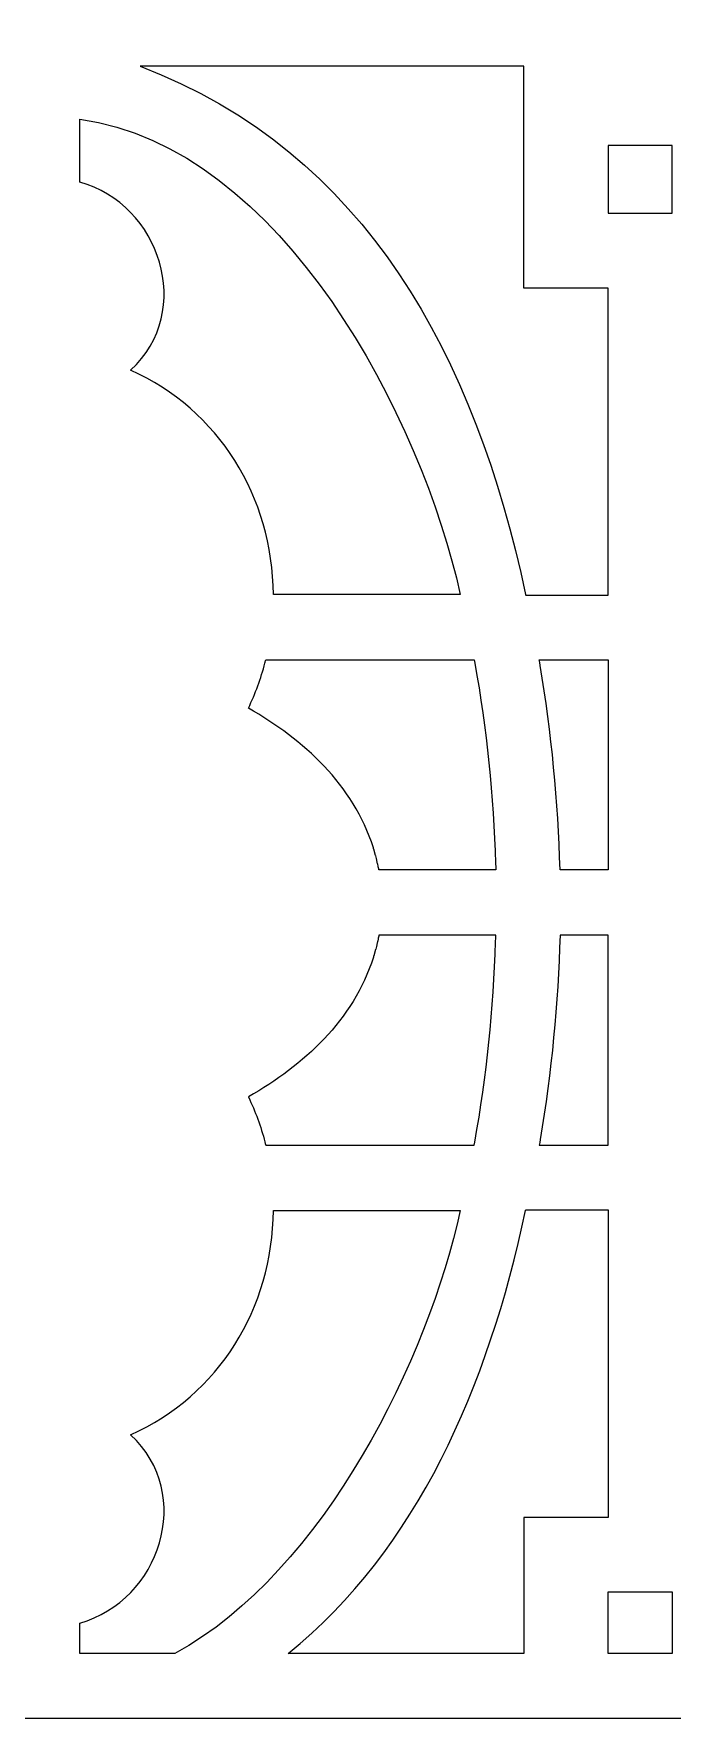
# Model space of a CAD drawing. Header units: centimetres. Extents: x -2.26 to 2.26, y -4.33 to 4.33.
# Drawn here: x -0.767 to 0.041, y -4.331 to -2.199 of the extents above; entities that cross this region are included whole.
import ezdxf

# ---------------------------------------------------------------- set-up
doc = ezdxf.new("R2010")
doc.units = ezdxf.units.CM
doc.header["$MEASUREMENT"] = 0
doc.layers.add('Layer 1', color=7, linetype='Continuous')

msp = doc.modelspace()

# ---------------------------------------------------------------- linework, layer by layer
at = {"layer": 'Layer 1', "color": 177}
for points, knots in [([(-2.26469, 4.33143), (-2.26469, 4.33143), (-2.18371, 4.33143), (-2.18371, 4.33143), (-2.18371, 4.33143), (-2.18371, 4.33143), (2.18371, 4.33143), (2.18371, 4.33143), (2.18371, 4.33143), (2.18371, 4.33143), (2.26469, 4.33143), (2.26469, 4.33143), (2.26469, 4.33143), (2.26469, 4.33143), (2.26469, 4.24955), (2.26469, 4.24955), (2.26469, 4.24955), (2.26469, 4.24955), (2.26469, -4.24954), (2.26469, -4.24954), (2.26469, -4.24954), (2.26469, -4.24954), (2.26469, -4.33143), (2.26469, -4.33143), (2.26469, -4.33143), (2.26469, -4.33143), (2.18371, -4.33143), (2.18371, -4.33143), (2.18371, -4.33143), (2.18371, -4.33143), (-2.18371, -4.33143), (-2.18371, -4.33143), (-2.18371, -4.33143), (-2.18371, -4.33143), (-2.26469, -4.33143), (-2.26469, -4.33143), (-2.26469, -4.33143), (-2.26469, -4.33143), (-2.26469, -4.24954), (-2.26469, -4.24954), (-2.26469, -4.24954), (-2.26469, -4.24954), (-2.26469, 4.24955), (-2.26469, 4.24955), (-2.26469, 4.24955), (-2.26469, 4.24955), (-2.26469, 4.33143), (-2.26469, 4.33143)], [0, 0, 0, 0, 0.0769231, 0.0769231, 0.0769231, 0.0769231, 0.1538462, 0.1538462, 0.1538462, 0.1538462, 0.2307692, 0.2307692, 0.2307692, 0.2307692, 0.3076923, 0.3076923, 0.3076923, 0.3076923, 0.3846154, 0.3846154, 0.3846154, 0.3846154, 0.4615385, 0.4615385, 0.4615385, 0.4615385, 0.5384615, 0.5384615, 0.5384615, 0.5384615, 0.6153846, 0.6153846, 0.6153846, 0.6153846, 0.6923077, 0.6923077, 0.6923077, 0.6923077, 0.7692308, 0.7692308, 0.7692308, 0.7692308, 0.8461538, 0.8461538, 0.8461538, 0.8461538, 1, 1, 1, 1]), ([(-0.1471, -2.24059), (-0.1471, -2.24059), (-0.1471, -2.52066), (-0.1471, -2.52066), (-0.1471, -2.52066), (-0.1471, -2.52066), (-0.14707, -2.52066), (-0.14707, -2.52066), (-0.14707, -2.52066), (-0.14707, -2.52066), (-0.14707, -2.52141), (-0.14707, -2.52141), (-0.14707, -2.52141), (-0.14707, -2.52141), (-0.1428, -2.52141), (-0.1428, -2.52141), (-0.1428, -2.52141), (-0.1428, -2.52141), (-0.04061, -2.52141), (-0.04061, -2.52141), (-0.04061, -2.52141), (-0.04061, -2.52141), (-0.04061, -2.90996), (-0.04061, -2.90996), (-0.04061, -2.90996), (-0.04061, -2.90996), (-0.14476, -2.90996), (-0.14476, -2.90996), (-0.14476, -2.90996), (-0.14476, -2.90996), (-0.14477, -2.90996), (-0.14477, -2.90996), (-0.14477, -2.90996), (-0.14477, -2.90996), (-0.14485, -2.9097), (-0.14485, -2.9097), (-0.14485, -2.9097), (-0.14485, -2.9097), (-0.14486, -2.90971), (-0.14486, -2.90971), (-0.14486, -2.90971), (-0.14486, -2.90971), (-0.14488, -2.90947), (-0.14488, -2.90947), (-0.14488, -2.90947), (-0.14488, -2.90947), (-0.1449, -2.90947), (-0.1449, -2.90947), (-0.1449, -2.90947), (-0.1449, -2.90947), (-0.14496, -2.90922), (-0.14496, -2.90922), (-0.14496, -2.90922), (-0.20869, -2.60941), (-0.3462, -2.34909), (-0.63245, -2.24059), (-0.63245, -2.24059), (-0.63245, -2.24059), (-0.1471, -2.24059), (-0.1471, -2.24059)], [0, 0, 0, 0, 0.0625, 0.0625, 0.0625, 0.0625, 0.125, 0.125, 0.125, 0.125, 0.1875, 0.1875, 0.1875, 0.1875, 0.25, 0.25, 0.25, 0.25, 0.3125, 0.3125, 0.3125, 0.3125, 0.375, 0.375, 0.375, 0.375, 0.4375, 0.4375, 0.4375, 0.4375, 0.5, 0.5, 0.5, 0.5, 0.5625, 0.5625, 0.5625, 0.5625, 0.625, 0.625, 0.625, 0.625, 0.6875, 0.6875, 0.6875, 0.6875, 0.75, 0.75, 0.75, 0.75, 0.8125, 0.8125, 0.8125, 0.8125, 0.875, 0.875, 0.875, 0.875, 1, 1, 1, 1]), ([(-0.22758, -2.90922), (-0.27589, -2.68802), (-0.45256, -2.34216), (-0.70894, -2.30755), (-0.70894, -2.30755), (-0.70894, -2.30755), (-0.70894, -2.387), (-0.70894, -2.387), (-0.70894, -2.387), (-0.60712, -2.41535), (-0.56307, -2.54988), (-0.64447, -2.6253), (-0.64447, -2.6253), (-0.64447, -2.6253), (-0.64446, -2.6253), (-0.64446, -2.6253), (-0.64446, -2.6253), (-0.53299, -2.67533), (-0.46481, -2.78524), (-0.46399, -2.90922), (-0.46399, -2.90922), (-0.46399, -2.90922), (-0.22758, -2.90922), (-0.22758, -2.90922)], [0, 0, 0, 0, 0.1428571, 0.1428571, 0.1428571, 0.1428571, 0.2857143, 0.2857143, 0.2857143, 0.2857143, 0.4285714, 0.4285714, 0.4285714, 0.4285714, 0.5714286, 0.5714286, 0.5714286, 0.5714286, 0.7142857, 0.7142857, 0.7142857, 0.7142857, 1, 1, 1, 1]), ([(0.04054, -2.34063), (0.04054, -2.34063), (0.04055, -2.42644), (0.04055, -2.42644), (0.04055, -2.42644), (0.04055, -2.42644), (-0.04057, -2.42644), (-0.04057, -2.42644), (-0.04057, -2.42644), (-0.04057, -2.42644), (-0.04057, -2.34063), (-0.04057, -2.34063), (-0.04057, -2.34063), (-0.04057, -2.34063), (0.04054, -2.34063), (0.04054, -2.34063)], [0, 0, 0, 0, 0.2, 0.2, 0.2, 0.2, 0.4, 0.4, 0.4, 0.4, 0.6, 0.6, 0.6, 0.6, 1, 1, 1, 1]), ([(-0.49544, -3.0528), (-0.42547, -3.0934), (-0.36312, -3.14937), (-0.33749, -3.22959), (-0.33749, -3.22959), (-0.33749, -3.22959), (-0.33748, -3.22959), (-0.33748, -3.22959), (-0.33748, -3.22959), (-0.33748, -3.22959), (-0.33719, -3.23051), (-0.33719, -3.23051), (-0.33719, -3.23051), (-0.33719, -3.23051), (-0.33718, -3.23051), (-0.33718, -3.23051), (-0.33718, -3.23051), (-0.33718, -3.23051), (-0.3365, -3.23278), (-0.3365, -3.23278), (-0.3365, -3.23278), (-0.3365, -3.23278), (-0.3365, -3.2328), (-0.3365, -3.2328), (-0.3365, -3.2328), (-0.3365, -3.2328), (-0.33638, -3.23323), (-0.33638, -3.23323), (-0.33638, -3.23323), (-0.33638, -3.23323), (-0.33637, -3.23322), (-0.33637, -3.23322), (-0.33637, -3.23322), (-0.33637, -3.23322), (-0.33636, -3.23327), (-0.33636, -3.23327), (-0.33636, -3.23327), (-0.33636, -3.23327), (-0.33635, -3.23327), (-0.33635, -3.23327), (-0.33635, -3.23327), (-0.33635, -3.23327), (-0.33558, -3.23599), (-0.33558, -3.23599), (-0.33558, -3.23599), (-0.33558, -3.23599), (-0.33557, -3.23599), (-0.33557, -3.23599), (-0.33557, -3.23599), (-0.33557, -3.23599), (-0.33546, -3.23638), (-0.33546, -3.23638), (-0.33546, -3.23638), (-0.33546, -3.23638), (-0.33545, -3.23638), (-0.33545, -3.23638), (-0.33545, -3.23638), (-0.33545, -3.23638), (-0.33463, -3.23941), (-0.33463, -3.23941), (-0.33463, -3.23941), (-0.33463, -3.23941), (-0.33462, -3.23941), (-0.33462, -3.23941), (-0.33462, -3.23941), (-0.33462, -3.23941), (-0.33454, -3.23976), (-0.33454, -3.23976), (-0.33454, -3.23976), (-0.33454, -3.23976), (-0.33453, -3.23976), (-0.33453, -3.23976), (-0.33453, -3.23976), (-0.33453, -3.23976), (-0.33365, -3.24318), (-0.33365, -3.24318), (-0.33365, -3.24318), (-0.33365, -3.24318), (-0.33364, -3.24318), (-0.33364, -3.24318), (-0.33364, -3.24318), (-0.33364, -3.24318), (-0.33363, -3.24325), (-0.33363, -3.24325), (-0.33363, -3.24325), (-0.33363, -3.24325), (-0.33362, -3.24325), (-0.33362, -3.24325), (-0.33362, -3.24325), (-0.33362, -3.24325), (-0.33308, -3.24548), (-0.33308, -3.24548), (-0.33308, -3.24548), (-0.33308, -3.24548), (-0.33307, -3.24548), (-0.33307, -3.24548), (-0.33307, -3.24548), (-0.33307, -3.24548), (-0.33297, -3.24591), (-0.33297, -3.24591), (-0.33297, -3.24591), (-0.33297, -3.24591), (-0.33297, -3.24591), (-0.33297, -3.24591), (-0.33297, -3.24591), (-0.33297, -3.24591), (-0.33209, -3.24979), (-0.33209, -3.24979), (-0.33209, -3.24979), (-0.33209, -3.24979), (-0.33208, -3.2498), (-0.33208, -3.2498), (-0.33208, -3.2498), (-0.33208, -3.2498), (-0.332, -3.2502), (-0.332, -3.2502), (-0.332, -3.2502), (-0.332, -3.2502), (-0.33199, -3.2502), (-0.33199, -3.2502), (-0.33199, -3.2502), (-0.33199, -3.2502), (-0.33145, -3.25277), (-0.33145, -3.25277), (-0.33145, -3.25277), (-0.33145, -3.25277), (-0.33145, -3.25277), (-0.33145, -3.25277), (-0.33145, -3.25277), (-0.33145, -3.25277), (-0.33138, -3.25318), (-0.33138, -3.25318), (-0.33138, -3.25318), (-0.33138, -3.25318), (-0.33137, -3.25318), (-0.33137, -3.25318), (-0.33137, -3.25318), (-0.33137, -3.25318), (-0.33127, -3.25368), (-0.33127, -3.25368), (-0.33127, -3.25368), (-0.33127, -3.25368), (-0.33127, -3.25368), (-0.33127, -3.25368), (-0.33127, -3.25368), (-0.33127, -3.25368), (-0.33078, -3.2562), (-0.33078, -3.2562), (-0.33078, -3.2562), (-0.33078, -3.2562), (-0.33077, -3.25621), (-0.33077, -3.25621), (-0.33077, -3.25621), (-0.33077, -3.25621), (-0.33051, -3.25761), (-0.33051, -3.25761), (-0.33051, -3.25761), (-0.33051, -3.25761), (-0.3305, -3.25761), (-0.3305, -3.25761), (-0.3305, -3.25761), (-0.3305, -3.25761), (-0.33049, -3.25761), (-0.33049, -3.25761), (-0.33049, -3.25761), (-0.33049, -3.25761), (-0.18267, -3.25761), (-0.18267, -3.25761), (-0.18267, -3.25761), (-0.18267, -3.25761), (-0.18275, -3.25403), (-0.18275, -3.25403), (-0.18275, -3.25403), (-0.18275, -3.25403), (-0.18276, -3.25403), (-0.18276, -3.25403), (-0.18276, -3.25403), (-0.18276, -3.25403), (-0.18277, -3.25403), (-0.18277, -3.25403), (-0.18277, -3.25403), (-0.18277, -3.25403), (-0.18277, -3.25402), (-0.18277, -3.25402), (-0.18277, -3.25402), (-0.18277, -3.25402), (-0.18287, -3.24969), (-0.18287, -3.24969), (-0.18287, -3.24969), (-0.18287, -3.24969), (-0.18288, -3.24969), (-0.18288, -3.24969), (-0.18288, -3.24969), (-0.18288, -3.24969), (-0.18288, -3.24969), (-0.18288, -3.24969), (-0.18288, -3.24969), (-0.18288, -3.24969), (-0.18288, -3.24968), (-0.18288, -3.24968), (-0.18288, -3.24968), (-0.18527, -3.1644), (-0.19445, -3.0793), (-0.20912, -2.99583), (-0.20912, -2.99583), (-0.20912, -2.99583), (-0.20913, -2.99582), (-0.20913, -2.99582), (-0.20913, -2.99582), (-0.20913, -2.99582), (-0.20914, -2.99582), (-0.20914, -2.99582), (-0.20914, -2.99582), (-0.20914, -2.99582), (-0.20915, -2.99582), (-0.20915, -2.99582), (-0.20915, -2.99582), (-0.20915, -2.99582), (-0.20984, -2.99184), (-0.20984, -2.99184), (-0.20984, -2.99184), (-0.20984, -2.99184), (-0.20984, -2.99184), (-0.20984, -2.99184), (-0.20984, -2.99184), (-0.20984, -2.99184), (-0.20985, -2.99184), (-0.20985, -2.99184), (-0.20985, -2.99184), (-0.20985, -2.99184), (-0.20986, -2.99184), (-0.20986, -2.99184), (-0.20986, -2.99184), (-0.20986, -2.99184), (-0.47365, -2.99184), (-0.47365, -2.99184), (-0.47365, -2.99184), (-0.47365, -2.99184), (-0.47365, -2.99184), (-0.47365, -2.99184), (-0.47365, -2.99184), (-0.47365, -2.99184), (-0.47391, -2.99285), (-0.47391, -2.99285), (-0.47391, -2.99285), (-0.47391, -2.99285), (-0.47392, -2.99285), (-0.47392, -2.99285), (-0.47392, -2.99285), (-0.47392, -2.99285), (-0.47416, -2.99385), (-0.47416, -2.99385), (-0.47416, -2.99385), (-0.47416, -2.99385), (-0.47417, -2.99385), (-0.47417, -2.99385), (-0.47417, -2.99385), (-0.47417, -2.99385), (-0.47442, -2.99485), (-0.47442, -2.99485), (-0.47442, -2.99485), (-0.47442, -2.99485), (-0.47443, -2.99485), (-0.47443, -2.99485), (-0.47443, -2.99485), (-0.47443, -2.99485), (-0.47467, -2.99584), (-0.47467, -2.99584), (-0.47467, -2.99584), (-0.47467, -2.99584), (-0.47468, -2.99583), (-0.47468, -2.99583), (-0.47468, -2.99583), (-0.47969, -3.01535), (-0.48678, -3.03456), (-0.49544, -3.0528)], [0, 0, 0, 0, 0.0142857, 0.0142857, 0.0142857, 0.0142857, 0.0285714, 0.0285714, 0.0285714, 0.0285714, 0.0428571, 0.0428571, 0.0428571, 0.0428571, 0.0571429, 0.0571429, 0.0571429, 0.0571429, 0.0714286, 0.0714286, 0.0714286, 0.0714286, 0.0857143, 0.0857143, 0.0857143, 0.0857143, 0.1, 0.1, 0.1, 0.1, 0.1142857, 0.1142857, 0.1142857, 0.1142857, 0.1285714, 0.1285714, 0.1285714, 0.1285714, 0.1428571, 0.1428571, 0.1428571, 0.1428571, 0.1571429, 0.1571429, 0.1571429, 0.1571429, 0.1714286, 0.1714286, 0.1714286, 0.1714286, 0.1857143, 0.1857143, 0.1857143, 0.1857143, 0.2, 0.2, 0.2, 0.2, 0.2142857, 0.2142857, 0.2142857, 0.2142857, 0.2285714, 0.2285714, 0.2285714, 0.2285714, 0.2428571, 0.2428571, 0.2428571, 0.2428571, 0.2571429, 0.2571429, 0.2571429, 0.2571429, 0.2714286, 0.2714286, 0.2714286, 0.2714286, 0.2857143, 0.2857143, 0.2857143, 0.2857143, 0.3, 0.3, 0.3, 0.3, 0.3142857, 0.3142857, 0.3142857, 0.3142857, 0.3285714, 0.3285714, 0.3285714, 0.3285714, 0.3428571, 0.3428571, 0.3428571, 0.3428571, 0.3571429, 0.3571429, 0.3571429, 0.3571429, 0.3714286, 0.3714286, 0.3714286, 0.3714286, 0.3857143, 0.3857143, 0.3857143, 0.3857143, 0.4, 0.4, 0.4, 0.4, 0.4142857, 0.4142857, 0.4142857, 0.4142857, 0.4285714, 0.4285714, 0.4285714, 0.4285714, 0.4428571, 0.4428571, 0.4428571, 0.4428571, 0.4571429, 0.4571429, 0.4571429, 0.4571429, 0.4714286, 0.4714286, 0.4714286, 0.4714286, 0.4857143, 0.4857143, 0.4857143, 0.4857143, 0.5, 0.5, 0.5, 0.5, 0.5142857, 0.5142857, 0.5142857, 0.5142857, 0.5285714, 0.5285714, 0.5285714, 0.5285714, 0.5428571, 0.5428571, 0.5428571, 0.5428571, 0.5571429, 0.5571429, 0.5571429, 0.5571429, 0.5714286, 0.5714286, 0.5714286, 0.5714286, 0.5857143, 0.5857143, 0.5857143, 0.5857143, 0.6, 0.6, 0.6, 0.6, 0.6142857, 0.6142857, 0.6142857, 0.6142857, 0.6285714, 0.6285714, 0.6285714, 0.6285714, 0.6428571, 0.6428571, 0.6428571, 0.6428571, 0.6571429, 0.6571429, 0.6571429, 0.6571429, 0.6714286, 0.6714286, 0.6714286, 0.6714286, 0.6857143, 0.6857143, 0.6857143, 0.6857143, 0.7, 0.7, 0.7, 0.7, 0.7142857, 0.7142857, 0.7142857, 0.7142857, 0.7285714, 0.7285714, 0.7285714, 0.7285714, 0.7428571, 0.7428571, 0.7428571, 0.7428571, 0.7571429, 0.7571429, 0.7571429, 0.7571429, 0.7714286, 0.7714286, 0.7714286, 0.7714286, 0.7857143, 0.7857143, 0.7857143, 0.7857143, 0.8, 0.8, 0.8, 0.8, 0.8142857, 0.8142857, 0.8142857, 0.8142857, 0.8285714, 0.8285714, 0.8285714, 0.8285714, 0.8428571, 0.8428571, 0.8428571, 0.8428571, 0.8571429, 0.8571429, 0.8571429, 0.8571429, 0.8714286, 0.8714286, 0.8714286, 0.8714286, 0.8857143, 0.8857143, 0.8857143, 0.8857143, 0.9, 0.9, 0.9, 0.9, 0.9142857, 0.9142857, 0.9142857, 0.9142857, 0.9285714, 0.9285714, 0.9285714, 0.9285714, 0.9428571, 0.9428571, 0.9428571, 0.9428571, 0.9571429, 0.9571429, 0.9571429, 0.9571429, 0.9714286, 0.9714286, 0.9714286, 0.9714286, 1, 1, 1, 1]), ([(-0.10144, -3.25761), (-0.10144, -3.25761), (-0.10143, -3.25761), (-0.10143, -3.25761), (-0.10143, -3.25761), (-0.10143, -3.25761), (-0.04061, -3.2576), (-0.04061, -3.2576), (-0.04061, -3.2576), (-0.04061, -3.2576), (-0.04064, -2.99184), (-0.04064, -2.99184), (-0.04064, -2.99184), (-0.04064, -2.99184), (-0.12771, -2.99184), (-0.12771, -2.99184), (-0.12771, -2.99184), (-0.12771, -2.99184), (-0.12716, -2.99509), (-0.12716, -2.99509), (-0.12716, -2.99509), (-0.12716, -2.99509), (-0.12716, -2.99509), (-0.12716, -2.99509), (-0.12716, -2.99509), (-0.12716, -2.99509), (-0.12716, -2.99509), (-0.12716, -2.99509), (-0.12716, -2.99509), (-0.12716, -2.99509), (-0.12715, -2.99509), (-0.12715, -2.99509), (-0.12715, -2.99509), (-0.12715, -2.99509), (-0.12646, -2.99907), (-0.12646, -2.99907), (-0.12646, -2.99907), (-0.12646, -2.99907), (-0.12645, -2.99906), (-0.12645, -2.99906), (-0.12645, -2.99906), (-0.12645, -2.99906), (-0.12645, -2.99907), (-0.12645, -2.99907), (-0.12645, -2.99907), (-0.12645, -2.99907), (-0.12644, -2.99907), (-0.12644, -2.99907), (-0.12644, -2.99907), (-0.11243, -3.08449), (-0.10354, -3.1711), (-0.10144, -3.25761)], [0, 0, 0, 0, 0.0714286, 0.0714286, 0.0714286, 0.0714286, 0.1428571, 0.1428571, 0.1428571, 0.1428571, 0.2142857, 0.2142857, 0.2142857, 0.2142857, 0.2857143, 0.2857143, 0.2857143, 0.2857143, 0.3571429, 0.3571429, 0.3571429, 0.3571429, 0.4285714, 0.4285714, 0.4285714, 0.4285714, 0.5, 0.5, 0.5, 0.5, 0.5714286, 0.5714286, 0.5714286, 0.5714286, 0.6428571, 0.6428571, 0.6428571, 0.6428571, 0.7142857, 0.7142857, 0.7142857, 0.7142857, 0.7857143, 0.7857143, 0.7857143, 0.7857143, 0.8571429, 0.8571429, 0.8571429, 0.8571429, 1, 1, 1, 1]), ([(-0.49544, -3.54506), (-0.42547, -3.50447), (-0.36314, -3.44848), (-0.33749, -3.36825), (-0.33749, -3.36825), (-0.33749, -3.36825), (-0.33748, -3.36826), (-0.33748, -3.36826), (-0.33748, -3.36826), (-0.33748, -3.36826), (-0.33718, -3.36735), (-0.33718, -3.36735), (-0.33718, -3.36735), (-0.33718, -3.36735), (-0.33718, -3.36735), (-0.33718, -3.36735), (-0.33718, -3.36735), (-0.33718, -3.36735), (-0.3365, -3.36506), (-0.3365, -3.36506), (-0.3365, -3.36506), (-0.3365, -3.36506), (-0.3365, -3.36506), (-0.3365, -3.36506), (-0.3365, -3.36506), (-0.3365, -3.36506), (-0.33638, -3.36463), (-0.33638, -3.36463), (-0.33638, -3.36463), (-0.33638, -3.36463), (-0.33637, -3.36463), (-0.33637, -3.36463), (-0.33637, -3.36463), (-0.33637, -3.36463), (-0.33636, -3.36457), (-0.33636, -3.36457), (-0.33636, -3.36457), (-0.33636, -3.36457), (-0.33635, -3.36459), (-0.33635, -3.36459), (-0.33635, -3.36459), (-0.33635, -3.36459), (-0.33558, -3.36186), (-0.33558, -3.36186), (-0.33558, -3.36186), (-0.33558, -3.36186), (-0.33557, -3.36186), (-0.33557, -3.36186), (-0.33557, -3.36186), (-0.33557, -3.36186), (-0.33545, -3.36147), (-0.33545, -3.36147), (-0.33545, -3.36147), (-0.33545, -3.36147), (-0.33545, -3.36147), (-0.33545, -3.36147), (-0.33545, -3.36147), (-0.33545, -3.36147), (-0.33463, -3.35844), (-0.33463, -3.35844), (-0.33463, -3.35844), (-0.33463, -3.35844), (-0.33462, -3.35845), (-0.33462, -3.35845), (-0.33462, -3.35845), (-0.33462, -3.35845), (-0.33454, -3.35809), (-0.33454, -3.35809), (-0.33454, -3.35809), (-0.33454, -3.35809), (-0.33453, -3.35809), (-0.33453, -3.35809), (-0.33453, -3.35809), (-0.33453, -3.35809), (-0.33365, -3.35466), (-0.33365, -3.35466), (-0.33365, -3.35466), (-0.33365, -3.35466), (-0.33364, -3.35466), (-0.33364, -3.35466), (-0.33364, -3.35466), (-0.33364, -3.35466), (-0.33363, -3.35461), (-0.33363, -3.35461), (-0.33363, -3.35461), (-0.33363, -3.35461), (-0.33362, -3.35461), (-0.33362, -3.35461), (-0.33362, -3.35461), (-0.33362, -3.35461), (-0.33308, -3.35238), (-0.33308, -3.35238), (-0.33308, -3.35238), (-0.33308, -3.35238), (-0.33307, -3.35238), (-0.33307, -3.35238), (-0.33307, -3.35238), (-0.33307, -3.35238), (-0.33298, -3.35195), (-0.33298, -3.35195), (-0.33298, -3.35195), (-0.33298, -3.35195), (-0.33297, -3.35195), (-0.33297, -3.35195), (-0.33297, -3.35195), (-0.33297, -3.35195), (-0.33209, -3.34807), (-0.33209, -3.34807), (-0.33209, -3.34807), (-0.33209, -3.34807), (-0.33209, -3.34807), (-0.33209, -3.34807), (-0.33209, -3.34807), (-0.33209, -3.34807), (-0.332, -3.34765), (-0.332, -3.34765), (-0.332, -3.34765), (-0.332, -3.34765), (-0.33199, -3.34765), (-0.33199, -3.34765), (-0.33199, -3.34765), (-0.33199, -3.34765), (-0.33146, -3.34508), (-0.33146, -3.34508), (-0.33146, -3.34508), (-0.33146, -3.34508), (-0.33145, -3.34508), (-0.33145, -3.34508), (-0.33145, -3.34508), (-0.33145, -3.34508), (-0.33138, -3.34467), (-0.33138, -3.34467), (-0.33138, -3.34467), (-0.33138, -3.34467), (-0.33137, -3.34467), (-0.33137, -3.34467), (-0.33137, -3.34467), (-0.33137, -3.34467), (-0.33127, -3.34416), (-0.33127, -3.34416), (-0.33127, -3.34416), (-0.33127, -3.34416), (-0.33127, -3.34416), (-0.33127, -3.34416), (-0.33127, -3.34416), (-0.33127, -3.34416), (-0.33078, -3.34165), (-0.33078, -3.34165), (-0.33078, -3.34165), (-0.33078, -3.34165), (-0.33077, -3.34166), (-0.33077, -3.34166), (-0.33077, -3.34166), (-0.33077, -3.34166), (-0.33051, -3.34025), (-0.33051, -3.34025), (-0.33051, -3.34025), (-0.33051, -3.34025), (-0.3305, -3.34026), (-0.3305, -3.34026), (-0.3305, -3.34026), (-0.3305, -3.34026), (-0.33051, -3.34025), (-0.33051, -3.34025), (-0.33051, -3.34025), (-0.33051, -3.34025), (-0.18267, -3.34025), (-0.18267, -3.34025), (-0.18267, -3.34025), (-0.18267, -3.34025), (-0.18273, -3.34381), (-0.18273, -3.34381), (-0.18273, -3.34381), (-0.18273, -3.34381), (-0.18276, -3.34381), (-0.18276, -3.34381), (-0.18276, -3.34381), (-0.18276, -3.34381), (-0.18277, -3.34382), (-0.18277, -3.34382), (-0.18277, -3.34382), (-0.18277, -3.34382), (-0.18277, -3.34383), (-0.18277, -3.34383), (-0.18277, -3.34383), (-0.18277, -3.34383), (-0.18287, -3.34816), (-0.18287, -3.34816), (-0.18287, -3.34816), (-0.18287, -3.34816), (-0.18288, -3.34816), (-0.18288, -3.34816), (-0.18288, -3.34816), (-0.18288, -3.34816), (-0.18288, -3.34816), (-0.18288, -3.34816), (-0.18288, -3.34816), (-0.18288, -3.34816), (-0.18288, -3.34817), (-0.18288, -3.34817), (-0.18288, -3.34817), (-0.18528, -3.43346), (-0.19445, -3.51855), (-0.20912, -3.60204), (-0.20912, -3.60204), (-0.20912, -3.60204), (-0.20913, -3.60204), (-0.20913, -3.60204), (-0.20913, -3.60204), (-0.20913, -3.60204), (-0.20914, -3.60204), (-0.20914, -3.60204), (-0.20914, -3.60204), (-0.20914, -3.60204), (-0.20915, -3.60204), (-0.20915, -3.60204), (-0.20915, -3.60204), (-0.20915, -3.60204), (-0.20984, -3.60601), (-0.20984, -3.60601), (-0.20984, -3.60601), (-0.20984, -3.60601), (-0.20984, -3.60601), (-0.20984, -3.60601), (-0.20984, -3.60601), (-0.20984, -3.60601), (-0.20985, -3.60601), (-0.20985, -3.60601), (-0.20985, -3.60601), (-0.20985, -3.60601), (-0.20986, -3.60601), (-0.20986, -3.60601), (-0.20986, -3.60601), (-0.20986, -3.60601), (-0.47365, -3.60601), (-0.47365, -3.60601), (-0.47365, -3.60601), (-0.47365, -3.60601), (-0.47366, -3.60601), (-0.47366, -3.60601), (-0.47366, -3.60601), (-0.47366, -3.60601), (-0.47391, -3.60501), (-0.47391, -3.60501), (-0.47391, -3.60501), (-0.47391, -3.60501), (-0.47392, -3.60501), (-0.47392, -3.60501), (-0.47392, -3.60501), (-0.47392, -3.60501), (-0.47416, -3.60401), (-0.47416, -3.60401), (-0.47416, -3.60401), (-0.47416, -3.60401), (-0.47417, -3.60401), (-0.47417, -3.60401), (-0.47417, -3.60401), (-0.47417, -3.60401), (-0.47442, -3.603), (-0.47442, -3.603), (-0.47442, -3.603), (-0.47442, -3.603), (-0.47443, -3.603), (-0.47443, -3.603), (-0.47443, -3.603), (-0.47443, -3.603), (-0.47467, -3.60203), (-0.47467, -3.60203), (-0.47467, -3.60203), (-0.47467, -3.60203), (-0.47468, -3.60202), (-0.47468, -3.60202), (-0.47468, -3.60202), (-0.4797, -3.5825), (-0.48678, -3.56329), (-0.49544, -3.54506)], [0, 0, 0, 0, 0.0142857, 0.0142857, 0.0142857, 0.0142857, 0.0285714, 0.0285714, 0.0285714, 0.0285714, 0.0428571, 0.0428571, 0.0428571, 0.0428571, 0.0571429, 0.0571429, 0.0571429, 0.0571429, 0.0714286, 0.0714286, 0.0714286, 0.0714286, 0.0857143, 0.0857143, 0.0857143, 0.0857143, 0.1, 0.1, 0.1, 0.1, 0.1142857, 0.1142857, 0.1142857, 0.1142857, 0.1285714, 0.1285714, 0.1285714, 0.1285714, 0.1428571, 0.1428571, 0.1428571, 0.1428571, 0.1571429, 0.1571429, 0.1571429, 0.1571429, 0.1714286, 0.1714286, 0.1714286, 0.1714286, 0.1857143, 0.1857143, 0.1857143, 0.1857143, 0.2, 0.2, 0.2, 0.2, 0.2142857, 0.2142857, 0.2142857, 0.2142857, 0.2285714, 0.2285714, 0.2285714, 0.2285714, 0.2428571, 0.2428571, 0.2428571, 0.2428571, 0.2571429, 0.2571429, 0.2571429, 0.2571429, 0.2714286, 0.2714286, 0.2714286, 0.2714286, 0.2857143, 0.2857143, 0.2857143, 0.2857143, 0.3, 0.3, 0.3, 0.3, 0.3142857, 0.3142857, 0.3142857, 0.3142857, 0.3285714, 0.3285714, 0.3285714, 0.3285714, 0.3428571, 0.3428571, 0.3428571, 0.3428571, 0.3571429, 0.3571429, 0.3571429, 0.3571429, 0.3714286, 0.3714286, 0.3714286, 0.3714286, 0.3857143, 0.3857143, 0.3857143, 0.3857143, 0.4, 0.4, 0.4, 0.4, 0.4142857, 0.4142857, 0.4142857, 0.4142857, 0.4285714, 0.4285714, 0.4285714, 0.4285714, 0.4428571, 0.4428571, 0.4428571, 0.4428571, 0.4571429, 0.4571429, 0.4571429, 0.4571429, 0.4714286, 0.4714286, 0.4714286, 0.4714286, 0.4857143, 0.4857143, 0.4857143, 0.4857143, 0.5, 0.5, 0.5, 0.5, 0.5142857, 0.5142857, 0.5142857, 0.5142857, 0.5285714, 0.5285714, 0.5285714, 0.5285714, 0.5428571, 0.5428571, 0.5428571, 0.5428571, 0.5571429, 0.5571429, 0.5571429, 0.5571429, 0.5714286, 0.5714286, 0.5714286, 0.5714286, 0.5857143, 0.5857143, 0.5857143, 0.5857143, 0.6, 0.6, 0.6, 0.6, 0.6142857, 0.6142857, 0.6142857, 0.6142857, 0.6285714, 0.6285714, 0.6285714, 0.6285714, 0.6428571, 0.6428571, 0.6428571, 0.6428571, 0.6571429, 0.6571429, 0.6571429, 0.6571429, 0.6714286, 0.6714286, 0.6714286, 0.6714286, 0.6857143, 0.6857143, 0.6857143, 0.6857143, 0.7, 0.7, 0.7, 0.7, 0.7142857, 0.7142857, 0.7142857, 0.7142857, 0.7285714, 0.7285714, 0.7285714, 0.7285714, 0.7428571, 0.7428571, 0.7428571, 0.7428571, 0.7571429, 0.7571429, 0.7571429, 0.7571429, 0.7714286, 0.7714286, 0.7714286, 0.7714286, 0.7857143, 0.7857143, 0.7857143, 0.7857143, 0.8, 0.8, 0.8, 0.8, 0.8142857, 0.8142857, 0.8142857, 0.8142857, 0.8285714, 0.8285714, 0.8285714, 0.8285714, 0.8428571, 0.8428571, 0.8428571, 0.8428571, 0.8571429, 0.8571429, 0.8571429, 0.8571429, 0.8714286, 0.8714286, 0.8714286, 0.8714286, 0.8857143, 0.8857143, 0.8857143, 0.8857143, 0.9, 0.9, 0.9, 0.9, 0.9142857, 0.9142857, 0.9142857, 0.9142857, 0.9285714, 0.9285714, 0.9285714, 0.9285714, 0.9428571, 0.9428571, 0.9428571, 0.9428571, 0.9571429, 0.9571429, 0.9571429, 0.9571429, 0.9714286, 0.9714286, 0.9714286, 0.9714286, 1, 1, 1, 1]), ([(-0.10144, -3.34025), (-0.10144, -3.34025), (-0.10143, -3.34025), (-0.10143, -3.34025), (-0.10143, -3.34025), (-0.10143, -3.34025), (-0.04061, -3.34025), (-0.04061, -3.34025), (-0.04061, -3.34025), (-0.04061, -3.34025), (-0.04061, -3.34756), (-0.04061, -3.34756), (-0.04061, -3.34756), (-0.04061, -3.34756), (-0.04061, -3.35973), (-0.04061, -3.35973), (-0.04061, -3.35973), (-0.04061, -3.35973), (-0.04061, -3.37188), (-0.04061, -3.37188), (-0.04061, -3.37188), (-0.04061, -3.37188), (-0.04061, -3.38405), (-0.04061, -3.38405), (-0.04061, -3.38405), (-0.04061, -3.38405), (-0.04061, -3.39621), (-0.04061, -3.39621), (-0.04061, -3.39621), (-0.04061, -3.39621), (-0.04061, -3.40837), (-0.04061, -3.40837), (-0.04061, -3.40837), (-0.04061, -3.40837), (-0.04061, -3.42052), (-0.04061, -3.42052), (-0.04061, -3.42052), (-0.04061, -3.42052), (-0.04061, -3.43268), (-0.04061, -3.43268), (-0.04061, -3.43268), (-0.04061, -3.43268), (-0.04061, -3.44485), (-0.04061, -3.44485), (-0.04061, -3.44485), (-0.04061, -3.44485), (-0.04061, -3.457), (-0.04061, -3.457), (-0.04061, -3.457), (-0.04061, -3.457), (-0.04061, -3.46917), (-0.04061, -3.46917), (-0.04061, -3.46917), (-0.04061, -3.46917), (-0.04061, -3.48132), (-0.04061, -3.48132), (-0.04061, -3.48132), (-0.04061, -3.48132), (-0.04061, -3.49348), (-0.04061, -3.49348), (-0.04061, -3.49348), (-0.04061, -3.49348), (-0.04061, -3.50564), (-0.04061, -3.50564), (-0.04061, -3.50564), (-0.04061, -3.50564), (-0.04061, -3.5178), (-0.04061, -3.5178), (-0.04061, -3.5178), (-0.04061, -3.5178), (-0.04061, -3.52997), (-0.04061, -3.52997), (-0.04061, -3.52997), (-0.04061, -3.52997), (-0.04061, -3.54212), (-0.04061, -3.54212), (-0.04061, -3.54212), (-0.04061, -3.54212), (-0.04061, -3.55428), (-0.04061, -3.55428), (-0.04061, -3.55428), (-0.04061, -3.55428), (-0.04061, -3.56644), (-0.04061, -3.56644), (-0.04061, -3.56644), (-0.04061, -3.56644), (-0.04061, -3.5786), (-0.04061, -3.5786), (-0.04061, -3.5786), (-0.04061, -3.5786), (-0.04061, -3.59076), (-0.04061, -3.59076), (-0.04061, -3.59076), (-0.04061, -3.59076), (-0.04061, -3.60292), (-0.04061, -3.60292), (-0.04061, -3.60292), (-0.04061, -3.60292), (-0.04061, -3.60601), (-0.04061, -3.60601), (-0.04061, -3.60601), (-0.04061, -3.60601), (-0.12771, -3.60601), (-0.12771, -3.60601), (-0.12771, -3.60601), (-0.12771, -3.60601), (-0.12716, -3.60278), (-0.12716, -3.60278), (-0.12716, -3.60278), (-0.12716, -3.60278), (-0.12716, -3.60278), (-0.12716, -3.60278), (-0.12716, -3.60278), (-0.12716, -3.60278), (-0.12715, -3.60278), (-0.12715, -3.60278), (-0.12715, -3.60278), (-0.12715, -3.60278), (-0.12714, -3.60278), (-0.12714, -3.60278), (-0.12714, -3.60278), (-0.12714, -3.60278), (-0.12646, -3.59878), (-0.12646, -3.59878), (-0.12646, -3.59878), (-0.12646, -3.59878), (-0.12645, -3.59878), (-0.12645, -3.59878), (-0.12645, -3.59878), (-0.12645, -3.59878), (-0.12645, -3.59878), (-0.12645, -3.59878), (-0.12645, -3.59878), (-0.12645, -3.59878), (-0.12644, -3.59878), (-0.12644, -3.59878), (-0.12644, -3.59878), (-0.11242, -3.51337), (-0.10354, -3.42676), (-0.10144, -3.34025)], [0, 0, 0, 0, 0.0277778, 0.0277778, 0.0277778, 0.0277778, 0.0555556, 0.0555556, 0.0555556, 0.0555556, 0.0833333, 0.0833333, 0.0833333, 0.0833333, 0.1111111, 0.1111111, 0.1111111, 0.1111111, 0.1388889, 0.1388889, 0.1388889, 0.1388889, 0.1666667, 0.1666667, 0.1666667, 0.1666667, 0.1944444, 0.1944444, 0.1944444, 0.1944444, 0.2222222, 0.2222222, 0.2222222, 0.2222222, 0.25, 0.25, 0.25, 0.25, 0.2777778, 0.2777778, 0.2777778, 0.2777778, 0.3055556, 0.3055556, 0.3055556, 0.3055556, 0.3333333, 0.3333333, 0.3333333, 0.3333333, 0.3611111, 0.3611111, 0.3611111, 0.3611111, 0.3888889, 0.3888889, 0.3888889, 0.3888889, 0.4166667, 0.4166667, 0.4166667, 0.4166667, 0.4444444, 0.4444444, 0.4444444, 0.4444444, 0.4722222, 0.4722222, 0.4722222, 0.4722222, 0.5, 0.5, 0.5, 0.5, 0.5277778, 0.5277778, 0.5277778, 0.5277778, 0.5555556, 0.5555556, 0.5555556, 0.5555556, 0.5833333, 0.5833333, 0.5833333, 0.5833333, 0.6111111, 0.6111111, 0.6111111, 0.6111111, 0.6388889, 0.6388889, 0.6388889, 0.6388889, 0.6666667, 0.6666667, 0.6666667, 0.6666667, 0.6944444, 0.6944444, 0.6944444, 0.6944444, 0.7222222, 0.7222222, 0.7222222, 0.7222222, 0.75, 0.75, 0.75, 0.75, 0.7777778, 0.7777778, 0.7777778, 0.7777778, 0.8055556, 0.8055556, 0.8055556, 0.8055556, 0.8333333, 0.8333333, 0.8333333, 0.8333333, 0.8611111, 0.8611111, 0.8611111, 0.8611111, 0.8888889, 0.8888889, 0.8888889, 0.8888889, 0.9166667, 0.9166667, 0.9166667, 0.9166667, 0.9444444, 0.9444444, 0.9444444, 0.9444444, 1, 1, 1, 1]), ([(-0.44505, -4.24954), (-0.44505, -4.24954), (-0.1471, -4.24954), (-0.1471, -4.24954), (-0.1471, -4.24954), (-0.1471, -4.24954), (-0.1471, -4.07719), (-0.1471, -4.07719), (-0.1471, -4.07719), (-0.1471, -4.07719), (-0.04061, -4.07719), (-0.04061, -4.07719), (-0.04061, -4.07719), (-0.04061, -4.07719), (-0.04061, -3.68791), (-0.04061, -3.68791), (-0.04061, -3.68791), (-0.04061, -3.68791), (-0.14476, -3.6879), (-0.14476, -3.6879), (-0.14476, -3.6879), (-0.14476, -3.6879), (-0.14477, -3.6879), (-0.14477, -3.6879), (-0.14477, -3.6879), (-0.14477, -3.6879), (-0.14484, -3.68815), (-0.14484, -3.68815), (-0.14484, -3.68815), (-0.14484, -3.68815), (-0.14485, -3.68815), (-0.14485, -3.68815), (-0.14485, -3.68815), (-0.14485, -3.68815), (-0.1449, -3.68839), (-0.1449, -3.68839), (-0.1449, -3.68839), (-0.1449, -3.68839), (-0.1449, -3.68839), (-0.1449, -3.68839), (-0.1449, -3.68839), (-0.1449, -3.68839), (-0.14496, -3.68864), (-0.14496, -3.68864), (-0.14496, -3.68864), (-0.1928, -3.91374), (-0.28229, -4.11652), (-0.44505, -4.24954)], [0, 0, 0, 0, 0.0769231, 0.0769231, 0.0769231, 0.0769231, 0.1538462, 0.1538462, 0.1538462, 0.1538462, 0.2307692, 0.2307692, 0.2307692, 0.2307692, 0.3076923, 0.3076923, 0.3076923, 0.3076923, 0.3846154, 0.3846154, 0.3846154, 0.3846154, 0.4615385, 0.4615385, 0.4615385, 0.4615385, 0.5384615, 0.5384615, 0.5384615, 0.5384615, 0.6153846, 0.6153846, 0.6153846, 0.6153846, 0.6923077, 0.6923077, 0.6923077, 0.6923077, 0.7692308, 0.7692308, 0.7692308, 0.7692308, 0.8461538, 0.8461538, 0.8461538, 0.8461538, 1, 1, 1, 1]), ([(-0.70893, -4.24954), (-0.70893, -4.24954), (-0.58856, -4.24954), (-0.58856, -4.24954), (-0.58856, -4.24954), (-0.39768, -4.1447), (-0.26793, -3.87326), (-0.22758, -3.68864), (-0.22758, -3.68864), (-0.22758, -3.68864), (-0.46399, -3.68864), (-0.46399, -3.68864), (-0.46399, -3.68864), (-0.46481, -3.81261), (-0.53301, -3.92252), (-0.64446, -3.97254), (-0.64446, -3.97254), (-0.64446, -3.97254), (-0.64447, -3.97256), (-0.64447, -3.97256), (-0.64447, -3.97256), (-0.56307, -4.04797), (-0.60712, -4.1825), (-0.70892, -4.21086), (-0.70892, -4.21086), (-0.70892, -4.21086), (-0.70893, -4.24954), (-0.70893, -4.24954)], [0, 0, 0, 0, 0.125, 0.125, 0.125, 0.125, 0.25, 0.25, 0.25, 0.25, 0.375, 0.375, 0.375, 0.375, 0.5, 0.5, 0.5, 0.5, 0.625, 0.625, 0.625, 0.625, 0.75, 0.75, 0.75, 0.75, 1, 1, 1, 1]), ([(-0.04057, -4.24954), (-0.04057, -4.24954), (0.04054, -4.24954), (0.04054, -4.24954), (0.04054, -4.24954), (0.04054, -4.24954), (0.04054, -4.17142), (0.04054, -4.17142), (0.04054, -4.17142), (0.04054, -4.17142), (-0.04057, -4.17142), (-0.04057, -4.17142), (-0.04057, -4.17142), (-0.04057, -4.17142), (-0.04057, -4.24954), (-0.04057, -4.24954)], [0, 0, 0, 0, 0.2, 0.2, 0.2, 0.2, 0.4, 0.4, 0.4, 0.4, 0.6, 0.6, 0.6, 0.6, 1, 1, 1, 1])]:
    msp.add_open_spline(points, degree=3, knots=knots, dxfattribs=at)

doc.saveas('drawing.dxf')
